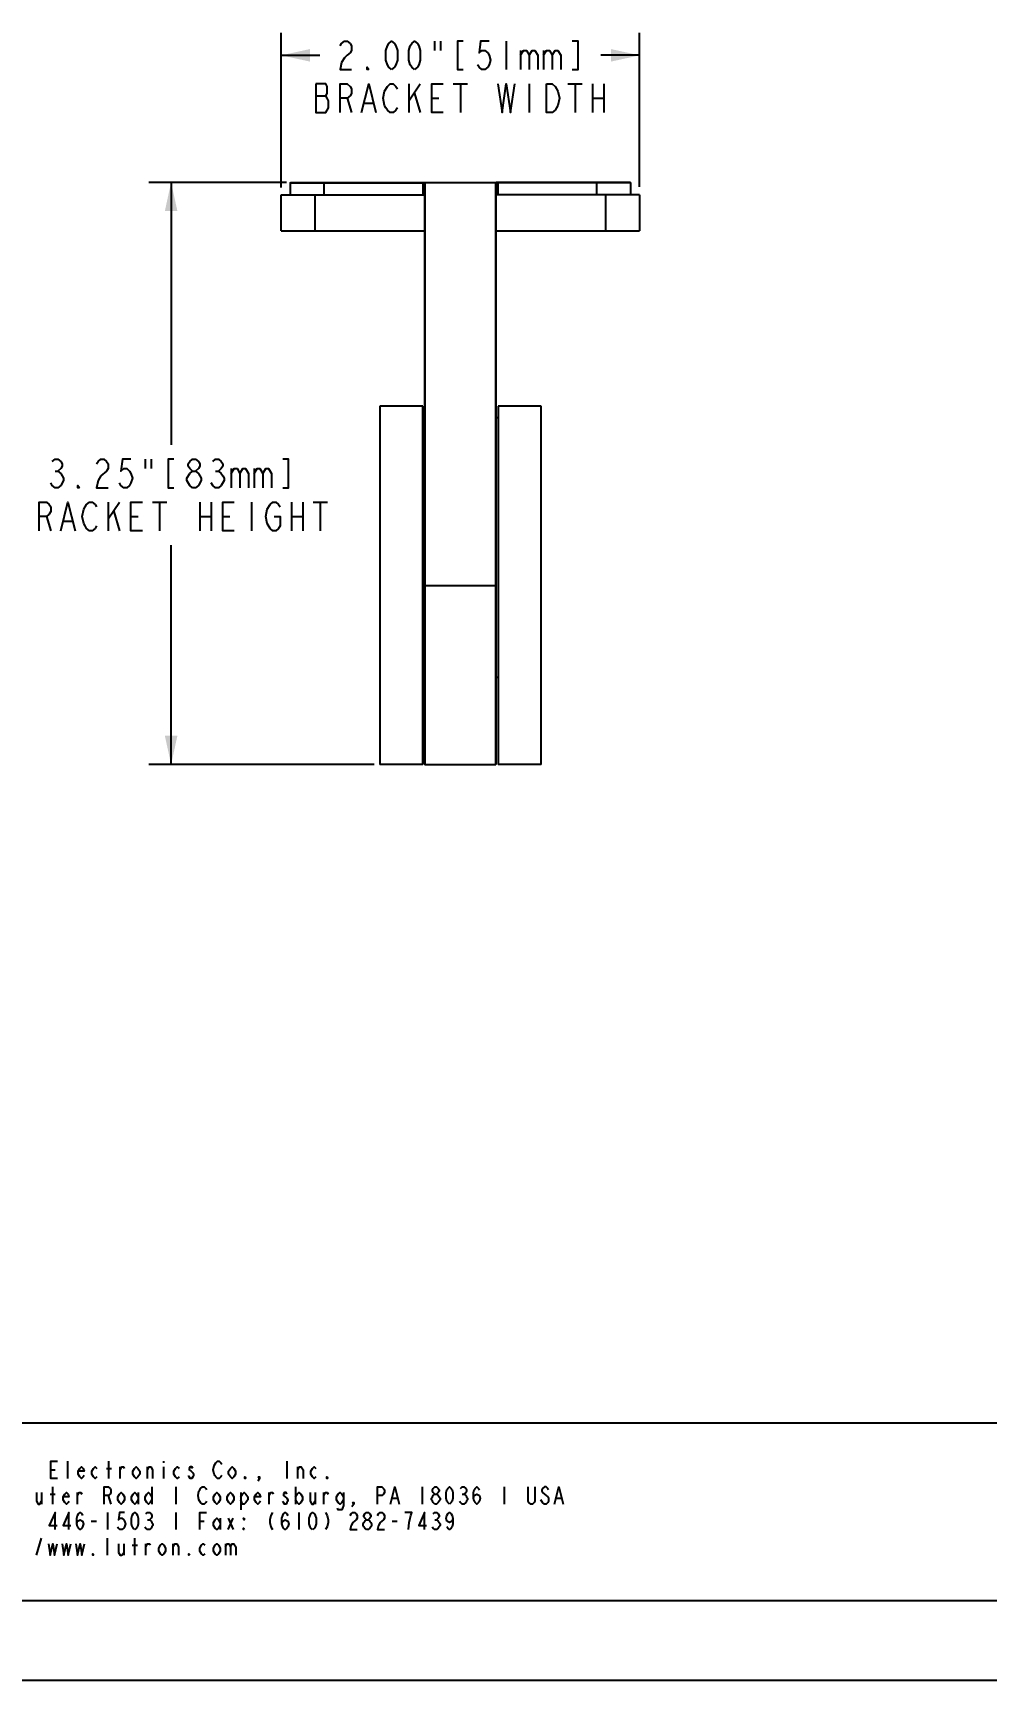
# Model space of a CAD drawing. Header units: inches. Extents: x 0 to 22, y 0 to 17.
# Drawn here: x 5.38 to 10.7, y 0 to 9.2 of the extents above; entities that cross this region are included whole.
import ezdxf

# ---------------------------------------------------------------- set-up
doc = ezdxf.new("R2010")
doc.units = ezdxf.units.IN
doc.header["$LTSCALE"] = 1.21
doc.header["$MEASUREMENT"] = 0
doc.layers.get('0').update_dxf_attribs({"linetype": 'CONTINUOUS'})
doc.styles.get("Standard").update_dxf_attribs({"font": 'txt', "width": 0.8})
doc.dimstyles.new('DIMSTYLE_1', dxfattribs={"dimtxt": 0.16, "dimasz": 0.16, "dimexe": 0.0625, "dimexo": 0.04, "dimgap": 0.04, "dimtad": 0, "dimtih": 1, "dimtoh": 1, "dimzin": 4, "dimdsep": 46, "dimtxsty": 'Standard', "dimblk": '_FILLED', "dimblk1": '_FILLED', "dimblk2": '_FILLED', "dimcen": 0.09, "dimazin": 1, "dimtp": 0.001, "dimtm": 0.001, "dimtfac": 1, "dimtofl": 0, "dimtmove": 0, "dimatfit": 3, "dimldrblk": '_FILLED', "dimfxl": 1, "dimtolj": 1, "dimtzin": 4, "dimarcsym": 0})

# ---------------------------------------------------------------- blocks, each defined once
blk = doc.blocks.new('_FILLED')
at = {"color": 0, "linetype": 'ByBlock'}
blk.add_solid([(0, 0), (-1, 0.21875), (-1, -0.21875)], dxfattribs=at)
blk = doc.blocks.new('*D1')
at = {"color": 1, "transparency": 16777216}
for p, q in [((6.7924, 8.3619), (6.0229, 8.3619)), ((6.1479, 8.3619), (6.1479, 6.8969)), ((6.1479, 5.1119), (6.1479, 6.3369)), ((7.2812, 5.1119), (6.0229, 5.1119))]:
    blk.add_line(p, q, dxfattribs=at)
at = {"color": 1, "transparency": 16777216, "xscale": 0.16, "yscale": 0.16, "zscale": 0.16}
for p, rotation in [((6.1479, 8.3619), 90), ((6.1479, 5.1119), 270)]:
    blk.add_blockref('_FILLED', p, dxfattribs=dict(at, rotation=rotation))
blk = doc.blocks.new('*D2')
at = {"color": 1, "transparency": 16777216}
for p, q in [((6.7627, 8.9911), (6.7627, 9.1961)), ((8.7627, 8.9911), (8.7627, 9.1961)), ((6.7627, 9.0711), (6.9787, 9.0711)), ((8.7627, 9.0711), (8.5467, 9.0711)), ((6.7627, 8.333), (6.7627, 8.9911)), ((8.7627, 8.3374), (8.7627, 8.9911))]:
    blk.add_line(p, q, dxfattribs=at)
at = {"color": 1, "transparency": 16777216, "xscale": 0.16, "yscale": 0.16, "zscale": 0.16, "rotation": 180}
blk.add_blockref('_FILLED', (6.7627, 9.0711), dxfattribs=at)
at = {"color": 1, "transparency": 16777216, "xscale": 0.16, "yscale": 0.16, "zscale": 0.16}
blk.add_blockref('_FILLED', (8.7627, 9.0711), dxfattribs=at)

msp = doc.modelspace()

# ---------------------------------------------------------------- linework, layer by layer
at = {"color": 1}
for p, q in [((7.6187, 9.1511), (7.6187, 9.0978)), ((7.6507, 9.1511), (7.6507, 9.0978)), ((8.0187, 9.1511), (8.0187, 8.9911)), ((8.0987, 9.0978), (8.0987, 8.9911)), ((8.2267, 9.0978), (8.2267, 8.9911)), ((6.9547, 8.8444), (7.0107, 8.8444)), ((7.1307, 8.8311), (7.1547, 8.7511)), ((7.4747, 8.8178), (7.5387, 8.9111)), ((7.4747, 8.9111), (7.4747, 8.7511)), ((7.5067, 8.8578), (7.5387, 8.7511)), ((7.6027, 8.8311), (7.6427, 8.8311)), ((7.7227, 8.9111), (7.8027, 8.9111)), ((7.7627, 8.9111), (7.7627, 8.7511)), ((8.1467, 8.9111), (8.1467, 8.7511)), ((8.3627, 8.9111), (8.4427, 8.9111)), ((8.4027, 8.9111), (8.4027, 8.7511)), ((8.4987, 8.9111), (8.4987, 8.7511)), ((8.4987, 8.8311), (8.5627, 8.8311)), ((8.5627, 8.9111), (8.5627, 8.7511)), ((7.2267, 8.8044), (7.2747, 8.8044)), ((6.0039, 6.8169), (6.0039, 6.7635)), ((6.0359, 6.8169), (6.0359, 6.7635)), ((5.4999, 6.7502), (5.5159, 6.7502)), ((6.3959, 6.7502), (6.4119, 6.7502)), ((6.4839, 6.7635), (6.4839, 6.6569)), ((6.6119, 6.7635), (6.6119, 6.6569)), ((5.7959, 6.5769), (5.7959, 6.4169)), ((5.7959, 6.4835), (5.8599, 6.5769)), ((6.0439, 6.5769), (6.1239, 6.5769)), ((6.0839, 6.5769), (6.0839, 6.4169)), ((6.3079, 6.5769), (6.3079, 6.4169)), ((6.3719, 6.5769), (6.3719, 6.4169)), ((6.5959, 6.5769), (6.5959, 6.4169)), ((6.8199, 6.5769), (6.8199, 6.4169)), ((6.8839, 6.5769), (6.8839, 6.4169)), ((6.9399, 6.5769), (7.0199, 6.5769)), ((6.9799, 6.5769), (6.9799, 6.4169)), ((5.4519, 6.4969), (5.4759, 6.4169)), ((5.5479, 6.4702), (5.5959, 6.4702)), ((5.8279, 6.5235), (5.8599, 6.4169)), ((5.9239, 6.4969), (5.9639, 6.4969)), ((6.3079, 6.4969), (6.3719, 6.4969)), ((6.4359, 6.4969), (6.4759, 6.4969)), ((6.8199, 6.4969), (6.8839, 6.4969))]:
    msp.add_line(p, q, dxfattribs=at)
at = {"color": 7}
for p, q in [((6.7627, 8.0919), (6.7627, 8.2919)), ((6.7627, 8.2919), (7.5627, 8.2919)), ((6.8127, 8.3599), (6.8147, 8.3619)), ((6.8127, 8.3599), (6.8127, 8.2919)), ((6.8127, 8.3599), (7.5621, 8.3599)), ((6.8147, 8.3619), (7.9607, 8.3619)), ((7.5647, 8.3619), (7.5627, 8.3599)), ((7.5627, 8.3599), (7.5627, 5.1139)), ((7.5647, 8.3619), (7.5647, 5.1119)), ((7.9607, 5.1119), (7.9607, 8.3619)), ((7.9627, 8.3599), (7.9607, 8.3619)), ((8.7107, 8.3619), (7.9615, 8.3619)), ((7.9627, 5.1139), (7.9627, 8.3599)), ((8.7627, 8.2919), (7.9627, 8.2919)), ((8.7127, 8.3599), (7.9634, 8.3599)), ((8.7107, 8.3619), (8.7127, 8.3599)), ((8.7127, 8.2919), (8.7127, 8.3599)), ((8.7627, 8.2919), (8.7627, 8.0919)), ((6.7627, 8.0919), (7.5627, 8.0919)), ((7.9627, 8.0919), (8.7627, 8.0919)), ((7.3127, 7.1119), (7.3127, 5.1119)), ((7.5527, 7.1119), (7.3127, 7.1119)), ((7.5527, 5.1119), (7.5527, 7.1119)), ((7.9727, 7.1119), (7.9727, 5.1119)), ((8.2127, 7.1119), (7.9727, 7.1119)), ((8.2127, 5.1119), (8.2127, 7.1119)), ((7.5627, 7.0494), (7.5527, 7.0494)), ((7.9627, 7.0495), (7.9727, 7.0495)), ((7.5627, 5.5969), (7.5527, 5.5969)), ((7.9727, 5.5969), (7.9627, 5.5969)), ((7.5527, 5.1119), (7.3127, 5.1119)), ((7.5627, 5.1139), (7.5647, 5.1119)), ((7.5647, 5.1119), (7.9607, 5.1119)), ((7.9627, 5.1139), (7.9607, 5.1119)), ((8.2127, 5.1119), (7.9727, 5.1119)), ((0.6285, 1.4366), (21.2161, 1.4366)), ((5.5717, 1.126), (5.5717, 1.2215)), ((5.8008, 1.126), (5.8008, 1.2215)), ((6.1062, 1.2215), (6.1062, 1.2135)), ((6.7933, 1.2215), (6.7933, 1.126)), ((5.4763, 1.1737), (5.5002, 1.1737)), ((5.7865, 1.1817), (5.8151, 1.1817)), ((5.8628, 1.126), (5.8628, 1.1896)), ((6.0155, 1.126), (6.0155, 1.1896)), ((6.1062, 1.1896), (6.1062, 1.126)), ((6.8553, 1.126), (6.8553, 1.1896)), ((5.4252, 1.0465), (5.4252, 0.9829)), ((5.4729, 1.0385), (5.5015, 1.0385)), ((5.4872, 0.9829), (5.4872, 1.0783)), ((5.6256, 0.9829), (5.6256, 1.0465)), ((5.7974, 1.0306), (5.8117, 0.9829)), ((5.9644, 1.0465), (5.9644, 0.9829)), ((6.0407, 1.0783), (6.0407, 0.9829)), ((6.1743, 1.0783), (6.1743, 0.9829)), ((6.537, 1.0465), (6.537, 0.9511)), ((6.6944, 0.9829), (6.6944, 1.0465)), ((6.8424, 1.0783), (6.8424, 0.9829)), ((6.9521, 1.0465), (6.9521, 0.9829)), ((6.9998, 0.9829), (6.9998, 1.0465)), ((7.3816, 1.0147), (7.4102, 1.0147)), ((7.5486, 1.0783), (7.5486, 0.9829)), ((7.7728, 1.0385), (7.7824, 1.0385)), ((8.0067, 1.0783), (8.0067, 0.9829)), ((8.2977, 1.0147), (8.3264, 1.0147)), ((5.7926, 0.9351), (5.7926, 0.8397)), ((6.1743, 0.9351), (6.1743, 0.8397)), ((6.8614, 0.9351), (6.8614, 0.8397)), ((8.2214, 0.9908), (8.2118, 1.0067)), ((5.7019, 0.8874), (5.7305, 0.8874)), ((6.0169, 0.8954), (6.0264, 0.8954)), ((6.3079, 0.8874), (6.3318, 0.8874)), ((6.4224, 0.9033), (6.4224, 0.8397)), ((6.4654, 0.9033), (6.494, 0.8397)), ((6.4654, 0.8397), (6.494, 0.9033)), ((7.3816, 0.8874), (7.4102, 0.8874)), ((7.6201, 0.8954), (7.6297, 0.8954)), ((5.3965, 0.6966), (5.4252, 0.792)), ((5.7926, 0.6966), (5.7926, 0.792)), ((5.8832, 0.7602), (5.8832, 0.6966)), ((5.931, 0.7522), (5.9596, 0.7522)), ((5.9453, 0.6966), (5.9453, 0.792)), ((6.0073, 0.6966), (6.0073, 0.7602)), ((6.16, 0.6966), (6.16, 0.7602)), ((6.4511, 0.7602), (6.4511, 0.6966)), ((21.2161, 0.4428), (0.6285, 0.4428)), ((0, 0), (22, 0))]:
    msp.add_line(p, q, dxfattribs=at)
at = {"color": 8}
for p, q in [((6.9507, 8.2919), (6.9507, 8.0919)), ((7.0007, 8.3619), (7.0007, 8.2919)), ((7.5547, 8.2919), (7.5547, 8.3619)), ((7.9707, 8.3619), (7.9707, 8.2919)), ((8.5247, 8.2919), (8.5247, 8.3619)), ((8.5747, 8.0919), (8.5747, 8.2919)), ((7.5627, 6.1119), (7.9627, 6.1119))]:
    msp.add_line(p, q, dxfattribs=at)
at = {"color": 1}
for points in [[(7.0907, 9.1244), (7.0987, 9.1378), (7.1147, 9.1511), (7.1307, 9.1511), (7.1467, 9.1378), (7.1547, 9.1244), (7.1547, 9.0978), (7.1467, 9.0844), (7.1307, 9.0711), (7.1147, 9.0578), (7.0987, 9.0311), (7.0907, 8.9911), (7.1547, 8.9911)], [(7.3787, 8.9911), (7.3627, 9.0044), (7.3547, 9.0178), (7.3467, 9.0444), (7.3467, 9.0978), (7.3547, 9.1244), (7.3627, 9.1378), (7.3787, 9.1511), (7.3947, 9.1378), (7.4027, 9.1244), (7.4107, 9.0978), (7.4107, 9.0444), (7.4027, 9.0178), (7.3947, 9.0044), (7.3787, 8.9911)], [(7.5067, 8.9911), (7.4907, 9.0044), (7.4827, 9.0178), (7.4747, 9.0444), (7.4747, 9.0978), (7.4827, 9.1244), (7.4907, 9.1378), (7.5067, 9.1511), (7.5227, 9.1378), (7.5307, 9.1244), (7.5387, 9.0978), (7.5387, 9.0444), (7.5307, 9.0178), (7.5227, 9.0044), (7.5067, 8.9911)], [(7.7787, 9.1511), (7.7467, 9.1511), (7.7467, 8.9911), (7.7787, 8.9911)], [(7.9227, 9.1511), (7.8747, 9.1511), (7.8667, 9.0844), (7.8827, 9.0978), (7.8987, 9.0978), (7.9147, 9.0844), (7.9227, 9.0711), (7.9307, 9.0444), (7.9227, 9.0178), (7.9147, 9.0044), (7.8987, 8.9911), (7.8827, 8.9911), (7.8667, 9.0044), (7.8587, 9.0178)], [(8.3867, 8.9911), (8.4187, 8.9911), (8.4187, 9.1511), (8.3867, 9.1511)], [(8.0987, 9.0711), (8.1147, 9.0978), (8.1307, 9.0978), (8.1467, 9.0711), (8.1467, 8.9911)], [(8.1467, 9.0711), (8.1627, 9.0978), (8.1787, 9.0978), (8.1947, 9.0711), (8.1947, 8.9911)], [(8.2267, 9.0711), (8.2427, 9.0978), (8.2587, 9.0978), (8.2747, 9.0711), (8.2747, 8.9911)], [(8.2747, 9.0711), (8.2907, 9.0978), (8.3067, 9.0978), (8.3227, 9.0711), (8.3227, 8.9911)], [(7.2507, 8.9911), (7.2427, 8.9911), (7.2427, 9.0044), (7.2507, 8.9911)], [(6.9547, 8.9111), (6.9547, 8.7511), (7.0107, 8.7511), (7.0267, 8.7778)], [(7.0267, 8.7778), (7.0267, 8.8178), (7.0187, 8.8311), (7.0107, 8.8444), (7.0187, 8.8578), (7.0187, 8.8978), (7.0107, 8.9111), (6.9547, 8.9111)], [(7.0907, 8.7511), (7.0907, 8.9111), (7.1307, 8.9111), (7.1467, 8.8978), (7.1547, 8.8844), (7.1547, 8.8578), (7.1467, 8.8444), (7.1307, 8.8311), (7.0907, 8.8311)], [(7.2107, 8.7511), (7.2507, 8.9111), (7.2907, 8.7511)], [(7.4107, 8.7778), (7.4027, 8.7644), (7.3867, 8.7511), (7.3707, 8.7511), (7.3547, 8.7644), (7.3467, 8.7778), (7.3387, 8.7911), (7.3307, 8.8311), (7.3387, 8.8711)], [(7.3387, 8.8711), (7.3547, 8.8978), (7.3707, 8.9111), (7.3867, 8.9111), (7.4027, 8.8978), (7.4107, 8.8844)], [(7.6667, 8.7511), (7.6027, 8.7511), (7.6027, 8.9111), (7.6667, 8.9111)], [(7.9707, 8.9111), (7.9947, 8.7511), (8.0187, 8.9111), (8.0427, 8.7511), (8.0667, 8.9111)], [(8.2907, 8.7644), (8.2747, 8.7511), (8.2427, 8.7511), (8.2427, 8.9111)], [(8.2427, 8.9111), (8.2747, 8.9111), (8.2907, 8.8978)], [(8.2907, 8.8978), (8.3067, 8.8711), (8.3147, 8.8311), (8.3067, 8.7911), (8.2907, 8.7644)], [(5.4839, 6.8035), (5.4999, 6.8169), (5.5159, 6.8169), (5.5319, 6.8035), (5.5399, 6.7902), (5.5399, 6.7769), (5.5319, 6.7635), (5.5159, 6.7502), (5.5319, 6.7369)], [(5.7319, 6.7902), (5.7399, 6.8035), (5.7559, 6.8169), (5.7719, 6.8169), (5.7879, 6.8035), (5.7959, 6.7902), (5.7959, 6.7635), (5.7879, 6.7502), (5.7559, 6.7235)], [(5.9239, 6.8169), (5.8759, 6.8169), (5.8679, 6.7502), (5.8839, 6.7635), (5.8999, 6.7635), (5.9159, 6.7502), (5.9239, 6.7369), (5.9319, 6.7102), (5.9239, 6.6835), (5.9159, 6.6702), (5.8999, 6.6569), (5.8839, 6.6569), (5.8679, 6.6702), (5.8599, 6.6835)], [(6.1639, 6.8169), (6.1319, 6.8169), (6.1319, 6.6569), (6.1639, 6.6569)], [(6.2679, 6.7502), (6.2519, 6.7635), (6.2439, 6.7769), (6.2439, 6.7902), (6.2519, 6.8035), (6.2679, 6.8169), (6.2839, 6.8169), (6.2999, 6.8035), (6.3079, 6.7902), (6.3079, 6.7769), (6.2999, 6.7635), (6.2839, 6.7502)], [(6.3799, 6.8035), (6.3959, 6.8169), (6.4119, 6.8169), (6.4279, 6.8035), (6.4359, 6.7902), (6.4359, 6.7769), (6.4279, 6.7635), (6.4119, 6.7502), (6.4279, 6.7369), (6.4359, 6.7235), (6.4439, 6.7102), (6.4439, 6.6969), (6.4279, 6.6702)], [(6.7719, 6.6569), (6.8039, 6.6569), (6.8039, 6.8169), (6.7719, 6.8169)], [(5.5319, 6.7369), (5.5479, 6.7102), (5.5479, 6.6969)], [(5.7559, 6.7235), (5.7399, 6.6969), (5.7319, 6.6569), (5.7959, 6.6569)], [(6.2359, 6.6969), (6.2359, 6.7102), (6.2519, 6.7369)], [(6.2519, 6.7369), (6.2679, 6.7502), (6.2839, 6.7502), (6.2999, 6.7369), (6.3079, 6.7235), (6.3159, 6.7102), (6.3159, 6.6969), (6.2999, 6.6702)], [(6.4839, 6.7369), (6.4999, 6.7635), (6.5159, 6.7635), (6.5319, 6.7369), (6.5319, 6.6569)], [(6.5319, 6.7369), (6.5479, 6.7635), (6.5639, 6.7635), (6.5799, 6.7369), (6.5799, 6.6569)], [(6.6119, 6.7369), (6.6279, 6.7635), (6.6439, 6.7635), (6.6599, 6.7369), (6.6599, 6.6569)], [(6.6599, 6.7369), (6.6759, 6.7635), (6.6919, 6.7635), (6.7079, 6.7369), (6.7079, 6.6569)], [(5.5479, 6.6969), (5.5319, 6.6702), (5.5159, 6.6569), (5.4999, 6.6569), (5.4839, 6.6702), (5.4759, 6.6835)], [(5.6359, 6.6569), (5.6279, 6.6569), (5.6279, 6.6702), (5.6359, 6.6569)], [(6.2679, 6.6569), (6.2519, 6.6702), (6.2359, 6.6969)], [(6.2999, 6.6702), (6.2839, 6.6569), (6.2679, 6.6569)], [(6.4279, 6.6702), (6.4119, 6.6569), (6.3959, 6.6569), (6.3799, 6.6702), (6.3719, 6.6835)], [(5.4119, 6.4169), (5.4119, 6.5769), (5.4519, 6.5769), (5.4679, 6.5635), (5.4759, 6.5502), (5.4759, 6.5235), (5.4679, 6.5102), (5.4519, 6.4969), (5.4119, 6.4969)], [(5.5319, 6.4169), (5.5719, 6.5769), (5.6119, 6.4169)], [(5.7319, 6.4435), (5.7239, 6.4302), (5.7079, 6.4169), (5.6919, 6.4169), (5.6759, 6.4302), (5.6679, 6.4435), (5.6599, 6.4569), (5.6519, 6.4969), (5.6599, 6.5369)], [(5.6599, 6.5369), (5.6759, 6.5635), (5.6919, 6.5769), (5.7079, 6.5769), (5.7239, 6.5635), (5.7319, 6.5502)], [(5.9879, 6.4169), (5.9239, 6.4169), (5.9239, 6.5769), (5.9879, 6.5769)], [(6.4999, 6.4169), (6.4359, 6.4169), (6.4359, 6.5769), (6.4999, 6.5769)], [(6.6999, 6.4302), (6.6839, 6.4569), (6.6759, 6.4969), (6.6839, 6.5369), (6.6999, 6.5635)], [(6.6999, 6.5635), (6.7159, 6.5769), (6.7319, 6.5769), (6.7479, 6.5635), (6.7559, 6.5502)], [(6.7239, 6.4969), (6.7559, 6.4969), (6.7559, 6.4435), (6.7479, 6.4302), (6.7319, 6.4169), (6.7159, 6.4169), (6.6999, 6.4302)]]:
    msp.add_lwpolyline(points, dxfattribs=at)
at = {"color": 7}
for points in [[(5.5145, 1.126), (5.4763, 1.126), (5.4763, 1.2215), (5.5145, 1.2215)], [(6.4307, 1.1419), (6.4259, 1.134), (6.4163, 1.126), (6.4068, 1.126), (6.3973, 1.134), (6.3925, 1.1419), (6.3877, 1.1499), (6.3829, 1.1737), (6.3877, 1.1976)], [(6.3877, 1.1976), (6.3973, 1.2135), (6.4068, 1.2215), (6.4163, 1.2215), (6.4259, 1.2135), (6.4307, 1.2055)], [(5.6624, 1.1419), (5.6576, 1.134), (5.6481, 1.126), (5.6386, 1.134), (5.629, 1.1499), (5.629, 1.1658), (5.6386, 1.1817), (5.6481, 1.1896), (5.6576, 1.1817), (5.6624, 1.1658), (5.629, 1.1658)], [(5.734, 1.134), (5.7244, 1.126), (5.7149, 1.134), (5.7054, 1.1499), (5.7054, 1.1658), (5.7149, 1.1817), (5.7244, 1.1896), (5.734, 1.1817)], [(5.8628, 1.1737), (5.8724, 1.1896), (5.8819, 1.1896), (5.8867, 1.1817)], [(5.9726, 1.1499), (5.963, 1.134), (5.9535, 1.126), (5.9439, 1.134), (5.9344, 1.1499), (5.9344, 1.1658), (5.9439, 1.1817), (5.9535, 1.1896), (5.963, 1.1817), (5.9726, 1.1658), (5.9726, 1.1499)], [(6.0155, 1.1737), (6.0251, 1.1896), (6.0346, 1.1896), (6.0441, 1.1737), (6.0441, 1.126)], [(6.1921, 1.134), (6.1825, 1.126), (6.173, 1.134), (6.1634, 1.1499), (6.1634, 1.1658), (6.173, 1.1817), (6.1825, 1.1896), (6.1921, 1.1817)], [(6.2684, 1.1817), (6.2636, 1.1896), (6.2541, 1.1896), (6.2493, 1.1817), (6.2493, 1.1737), (6.2589, 1.1658), (6.2684, 1.1578), (6.2732, 1.1499), (6.2732, 1.1419), (6.2684, 1.134), (6.2636, 1.126), (6.2541, 1.126), (6.2493, 1.134), (6.2446, 1.1419)], [(6.507, 1.1499), (6.4975, 1.134), (6.4879, 1.126), (6.4784, 1.134), (6.4688, 1.1499), (6.4688, 1.1658), (6.4784, 1.1817), (6.4879, 1.1896), (6.4975, 1.1817), (6.507, 1.1658), (6.507, 1.1499)], [(6.5643, 1.126), (6.5595, 1.126), (6.5595, 1.134), (6.5643, 1.126)], [(6.6406, 1.126), (6.6358, 1.134), (6.6406, 1.134), (6.6406, 1.126), (6.6311, 1.1101)], [(6.8553, 1.1737), (6.8649, 1.1896), (6.8744, 1.1896), (6.884, 1.1737), (6.884, 1.126)], [(6.9555, 1.134), (6.946, 1.126), (6.9365, 1.134), (6.9269, 1.1499), (6.9269, 1.1658), (6.9365, 1.1817), (6.946, 1.1896), (6.9555, 1.1817)], [(7.0223, 1.126), (7.0176, 1.126), (7.0176, 1.134), (7.0223, 1.126)], [(5.3965, 1.0465), (5.3965, 0.9988), (5.4061, 0.9829), (5.4156, 0.9829), (5.4252, 0.9988)], [(5.5779, 0.9988), (5.5731, 0.9908), (5.5635, 0.9829), (5.554, 0.9908), (5.5445, 1.0067), (5.5445, 1.0226), (5.554, 1.0385), (5.5635, 1.0465), (5.5731, 1.0385), (5.5779, 1.0226), (5.5445, 1.0226)], [(5.6256, 1.0306), (5.6351, 1.0465), (5.6447, 1.0465), (5.6494, 1.0385)], [(5.7735, 0.9829), (5.7735, 1.0783), (5.7974, 1.0783), (5.8069, 1.0703), (5.8117, 1.0624), (5.8117, 1.0465), (5.8069, 1.0385), (5.7974, 1.0306), (5.7735, 1.0306)], [(5.888, 1.0067), (5.8785, 0.9908), (5.8689, 0.9829), (5.8594, 0.9908), (5.8498, 1.0067), (5.8498, 1.0226), (5.8594, 1.0385), (5.8689, 1.0465), (5.8785, 1.0385), (5.888, 1.0226), (5.888, 1.0067)], [(5.9644, 1.0067), (5.9548, 0.9908), (5.9453, 0.9829), (5.9357, 0.9908), (5.9262, 1.0067), (5.9262, 1.0226), (5.9357, 1.0385), (5.9453, 1.0465), (5.9548, 1.0385), (5.9644, 1.0226)], [(6.0407, 1.0067), (6.0312, 0.9908), (6.0216, 0.9829), (6.0121, 0.9908), (6.0025, 1.0067), (6.0025, 1.0226), (6.0121, 1.0385), (6.0216, 1.0465), (6.0312, 1.0385), (6.0407, 1.0226)], [(6.3127, 0.9908), (6.3032, 1.0067), (6.2984, 1.0306), (6.3032, 1.0544), (6.3079, 1.0624), (6.3127, 1.0703), (6.3222, 1.0783), (6.3318, 1.0783), (6.3413, 1.0703), (6.3461, 1.0624)], [(6.4224, 1.0067), (6.4129, 0.9908), (6.4034, 0.9829), (6.3938, 0.9908), (6.3843, 1.0067), (6.3843, 1.0226), (6.3938, 1.0385), (6.4034, 1.0465), (6.4129, 1.0385), (6.4224, 1.0226), (6.4224, 1.0067)], [(6.4988, 1.0067), (6.4893, 0.9908), (6.4797, 0.9829), (6.4702, 0.9908), (6.4606, 1.0067), (6.4606, 1.0226), (6.4702, 1.0385), (6.4797, 1.0465), (6.4893, 1.0385), (6.4988, 1.0226), (6.4988, 1.0067)], [(6.537, 1.0226), (6.5465, 1.0385), (6.5561, 1.0465), (6.5656, 1.0385), (6.5751, 1.0226), (6.5751, 1.0067), (6.5656, 0.9908), (6.5561, 0.9829), (6.5465, 0.9829), (6.537, 1.0067)], [(6.6467, 0.9988), (6.6419, 0.9908), (6.6324, 0.9829), (6.6229, 0.9908), (6.6133, 1.0067), (6.6133, 1.0226), (6.6229, 1.0385), (6.6324, 1.0465), (6.6419, 1.0385), (6.6467, 1.0226), (6.6133, 1.0226)], [(6.6944, 1.0306), (6.704, 1.0465), (6.7135, 1.0465), (6.7183, 1.0385)], [(6.7946, 1.0385), (6.7899, 1.0465), (6.7803, 1.0465), (6.7756, 1.0385), (6.7756, 1.0306), (6.7851, 1.0226), (6.7946, 1.0147), (6.7994, 1.0067), (6.7994, 0.9988), (6.7946, 0.9908), (6.7899, 0.9829), (6.7803, 0.9829), (6.7756, 0.9908), (6.7708, 0.9988)], [(6.8424, 1.0226), (6.8519, 1.0385), (6.8614, 1.0465), (6.871, 1.0385), (6.8805, 1.0226), (6.8805, 1.0067), (6.871, 0.9908), (6.8614, 0.9829), (6.8519, 0.9908), (6.8424, 1.0067)], [(6.9235, 1.0465), (6.9235, 0.9988), (6.933, 0.9829), (6.9426, 0.9829), (6.9521, 0.9988)], [(6.9998, 1.0306), (7.0094, 1.0465), (7.0189, 1.0465), (7.0237, 1.0385)], [(7.1096, 1.0067), (7.1, 0.9908), (7.0905, 0.9829), (7.0809, 0.9908), (7.0714, 1.0067), (7.0714, 1.0226), (7.0809, 1.0385), (7.0905, 1.0465), (7.1, 1.0385), (7.1096, 1.0226)], [(7.1096, 1.0465), (7.1096, 0.9749), (7.1048, 0.959), (7.1, 0.9511), (7.0809, 0.9511), (7.0762, 0.959)], [(7.3004, 0.9829), (7.3004, 1.0783), (7.3243, 1.0783), (7.3338, 1.0703), (7.3386, 1.0624), (7.3386, 1.0465), (7.3338, 1.0385), (7.3243, 1.0306), (7.3004, 1.0306)], [(7.372, 0.9829), (7.3959, 1.0783), (7.4197, 0.9829)], [(7.6201, 0.9829), (7.6106, 0.9908), (7.6058, 0.9988), (7.6011, 1.0067), (7.6011, 1.0147), (7.6058, 1.0226), (7.6106, 1.0306), (7.6201, 1.0385), (7.6297, 1.0385), (7.6392, 1.0306), (7.644, 1.0226), (7.6488, 1.0147), (7.6488, 1.0067), (7.644, 0.9988), (7.6392, 0.9908), (7.6297, 0.9829), (7.6201, 0.9829)], [(7.6201, 1.0385), (7.6106, 1.0465), (7.6058, 1.0544), (7.6058, 1.0624), (7.6106, 1.0703), (7.6201, 1.0783), (7.6297, 1.0783), (7.6392, 1.0703), (7.644, 1.0624), (7.644, 1.0544), (7.6392, 1.0465), (7.6297, 1.0385)], [(7.7013, 0.9829), (7.6917, 0.9908), (7.687, 0.9988), (7.6822, 1.0147), (7.6822, 1.0465), (7.687, 1.0624), (7.6917, 1.0703), (7.7013, 1.0783), (7.7108, 1.0703), (7.7156, 1.0624), (7.7204, 1.0465), (7.7204, 1.0147), (7.7156, 0.9988), (7.7108, 0.9908), (7.7013, 0.9829)], [(7.7633, 1.0703), (7.7728, 1.0783), (7.7824, 1.0783), (7.7919, 1.0703), (7.7967, 1.0624), (7.7967, 1.0544), (7.7919, 1.0465), (7.7824, 1.0385), (7.7919, 1.0306), (7.7967, 1.0226), (7.8015, 1.0147), (7.8015, 1.0067), (7.7967, 0.9988), (7.7919, 0.9908), (7.7824, 0.9829), (7.7728, 0.9829), (7.7633, 0.9908), (7.7585, 0.9988)], [(7.8349, 1.0147), (7.8396, 1.0306), (7.854, 1.0385), (7.8683, 1.0306), (7.873, 1.0147), (7.8683, 0.9988), (7.8635, 0.9908), (7.854, 0.9829), (7.8444, 0.9908), (7.8396, 0.9988), (7.8349, 1.0147), (7.8349, 1.0465), (7.8396, 1.0624), (7.8444, 1.0703), (7.854, 1.0783), (7.8635, 1.0703), (7.8683, 1.0624)], [(8.1784, 1.0783), (8.1784, 0.9988), (8.1737, 0.9908), (8.1641, 0.9829), (8.1546, 0.9829), (8.145, 0.9908), (8.1403, 0.9988), (8.1403, 1.0783)], [(8.2548, 1.0624), (8.25, 1.0703), (8.2405, 1.0783), (8.2309, 1.0783), (8.2214, 1.0703), (8.2166, 1.0624), (8.2166, 1.0544), (8.2214, 1.0465), (8.2309, 1.0385), (8.2405, 1.0306), (8.25, 1.0226), (8.2548, 1.0147), (8.2548, 0.9988), (8.25, 0.9908), (8.2405, 0.9829), (8.2309, 0.9829), (8.2214, 0.9908)], [(8.2882, 0.9829), (8.312, 1.0783), (8.3359, 0.9829)], [(5.5015, 0.8397), (5.5015, 0.9351), (5.4681, 0.8636), (5.511, 0.8636)], [(5.5779, 0.8397), (5.5779, 0.9351), (5.5445, 0.8636), (5.5874, 0.8636)], [(5.6208, 0.8715), (5.6256, 0.8874), (5.6399, 0.8954), (5.6542, 0.8874), (5.659, 0.8715), (5.6542, 0.8556), (5.6494, 0.8477), (5.6399, 0.8397), (5.6303, 0.8477), (5.6256, 0.8556), (5.6208, 0.8715), (5.6208, 0.9033), (5.6256, 0.9192), (5.6303, 0.9272), (5.6399, 0.9351), (5.6494, 0.9272), (5.6542, 0.9192)], [(5.888, 0.9351), (5.8594, 0.9351), (5.8546, 0.8954), (5.8642, 0.9033), (5.8737, 0.9033), (5.8832, 0.8954), (5.888, 0.8874), (5.8928, 0.8715), (5.888, 0.8556), (5.8832, 0.8477), (5.8737, 0.8397), (5.8642, 0.8397), (5.8546, 0.8477), (5.8498, 0.8556)], [(5.9453, 0.8397), (5.9357, 0.8477), (5.931, 0.8556), (5.9262, 0.8715), (5.9262, 0.9033), (5.931, 0.9192), (5.9357, 0.9272), (5.9453, 0.9351), (5.9548, 0.9272), (5.9596, 0.9192), (5.9644, 0.9033), (5.9644, 0.8715), (5.9596, 0.8556), (5.9548, 0.8477), (5.9453, 0.8397)], [(6.0073, 0.9272), (6.0169, 0.9351), (6.0264, 0.9351), (6.0359, 0.9272), (6.0407, 0.9192), (6.0407, 0.9113), (6.0359, 0.9033), (6.0264, 0.8954), (6.0359, 0.8874), (6.0407, 0.8795), (6.0455, 0.8715), (6.0455, 0.8636), (6.0407, 0.8556), (6.0359, 0.8477), (6.0264, 0.8397), (6.0169, 0.8397), (6.0073, 0.8477), (6.0025, 0.8556)], [(6.3079, 0.8397), (6.3079, 0.9351), (6.3461, 0.9351)], [(6.3461, 0.9988), (6.3413, 0.9908), (6.3318, 0.9829), (6.3222, 0.9829), (6.3127, 0.9908)], [(6.7135, 0.9351), (6.704, 0.9192), (6.6992, 0.8954), (6.6992, 0.8795), (6.704, 0.8556), (6.7135, 0.8397)], [(6.766, 0.8715), (6.7708, 0.8874), (6.7851, 0.8954), (6.7994, 0.8874), (6.8042, 0.8715), (6.7994, 0.8556), (6.7946, 0.8477), (6.7851, 0.8397), (6.7756, 0.8477), (6.7708, 0.8556), (6.766, 0.8715), (6.766, 0.9033), (6.7708, 0.9192), (6.7756, 0.9272), (6.7851, 0.9351), (6.7946, 0.9272), (6.7994, 0.9192)], [(6.9378, 0.8397), (6.9282, 0.8477), (6.9235, 0.8556), (6.9187, 0.8715), (6.9187, 0.9033), (6.9235, 0.9192), (6.9282, 0.9272), (6.9378, 0.9351), (6.9473, 0.9272), (6.9521, 0.9192), (6.9569, 0.9033), (6.9569, 0.8715), (6.9521, 0.8556), (6.9473, 0.8477), (6.9378, 0.8397)], [(7.0094, 0.9351), (7.0189, 0.9192), (7.0237, 0.8954), (7.0237, 0.8795), (7.0189, 0.8556), (7.0094, 0.8397)], [(7.1477, 0.9192), (7.1525, 0.9272), (7.1621, 0.9351), (7.1716, 0.9351), (7.1811, 0.9272), (7.1859, 0.9192), (7.1859, 0.9033), (7.1811, 0.8954), (7.1716, 0.8874), (7.1621, 0.8795), (7.1525, 0.8636), (7.1477, 0.8397), (7.1859, 0.8397)], [(7.1668, 0.9829), (7.1621, 0.9908), (7.1668, 0.9908), (7.1668, 0.9829), (7.1573, 0.967)], [(7.2384, 0.8954), (7.2289, 0.9033), (7.2241, 0.9113), (7.2241, 0.9192), (7.2289, 0.9272), (7.2384, 0.9351), (7.248, 0.9351), (7.2575, 0.9272), (7.2623, 0.9192), (7.2623, 0.9113), (7.2575, 0.9033), (7.248, 0.8954)], [(7.3004, 0.9192), (7.3052, 0.9272), (7.3148, 0.9351), (7.3243, 0.9351), (7.3338, 0.9272), (7.3386, 0.9192), (7.3386, 0.9033), (7.3338, 0.8954), (7.3243, 0.8874), (7.3148, 0.8795), (7.3052, 0.8636), (7.3004, 0.8397), (7.3386, 0.8397)], [(7.4722, 0.8397), (7.477, 0.8795), (7.4818, 0.9033), (7.4865, 0.9192), (7.4913, 0.9351), (7.4531, 0.9351)], [(7.5629, 0.8397), (7.5629, 0.9351), (7.5295, 0.8636), (7.5724, 0.8636)], [(7.6106, 0.9272), (7.6201, 0.9351), (7.6297, 0.9351), (7.6392, 0.9272), (7.644, 0.9192), (7.644, 0.9113), (7.6392, 0.9033), (7.6297, 0.8954), (7.6392, 0.8874), (7.644, 0.8795), (7.6488, 0.8715), (7.6488, 0.8636), (7.644, 0.8556), (7.6392, 0.8477), (7.6297, 0.8397), (7.6201, 0.8397), (7.6106, 0.8477), (7.6058, 0.8556)], [(7.7204, 0.9033), (7.7156, 0.8874), (7.7013, 0.8795), (7.687, 0.8874), (7.6822, 0.9033), (7.687, 0.9192), (7.6917, 0.9272), (7.7013, 0.9351), (7.7108, 0.9272), (7.7156, 0.9192), (7.7204, 0.9033), (7.7204, 0.8715), (7.7156, 0.8556), (7.7108, 0.8477), (7.7013, 0.8397), (7.6917, 0.8477), (7.687, 0.8556)], [(6.4224, 0.8636), (6.4129, 0.8477), (6.4034, 0.8397), (6.3938, 0.8477), (6.3843, 0.8636), (6.3843, 0.8795), (6.3938, 0.8954), (6.4034, 0.9033), (6.4129, 0.8954), (6.4224, 0.8795)], [(6.5561, 0.9033), (6.5561, 0.8954), (6.5513, 0.9033), (6.5561, 0.9033)], [(6.5561, 0.8397), (6.5513, 0.8397), (6.5513, 0.8477), (6.5561, 0.8397)], [(7.2384, 0.8397), (7.2289, 0.8477), (7.2241, 0.8556), (7.2193, 0.8636), (7.2193, 0.8715), (7.2241, 0.8795), (7.2289, 0.8874), (7.2384, 0.8954), (7.248, 0.8954), (7.2575, 0.8874), (7.2623, 0.8795), (7.267, 0.8715), (7.267, 0.8636), (7.2623, 0.8556), (7.2575, 0.8477), (7.248, 0.8397), (7.2384, 0.8397)], [(5.4633, 0.7602), (5.4729, 0.6966), (5.4872, 0.7602), (5.4967, 0.6966), (5.511, 0.7602)], [(5.5397, 0.7602), (5.5492, 0.6966), (5.5635, 0.7602), (5.5731, 0.6966), (5.5874, 0.7602)], [(5.616, 0.7602), (5.6256, 0.6966), (5.6399, 0.7602), (5.6494, 0.6966), (5.6637, 0.7602)], [(5.8546, 0.7602), (5.8546, 0.7125), (5.8642, 0.6966), (5.8737, 0.6966), (5.8832, 0.7125)], [(6.0073, 0.7443), (6.0169, 0.7602), (6.0264, 0.7602), (6.0312, 0.7522)], [(6.1171, 0.7204), (6.1075, 0.7045), (6.098, 0.6966), (6.0884, 0.7045), (6.0789, 0.7204), (6.0789, 0.7363), (6.0884, 0.7522), (6.098, 0.7602), (6.1075, 0.7522), (6.1171, 0.7363), (6.1171, 0.7204)], [(6.16, 0.7443), (6.1695, 0.7602), (6.1791, 0.7602), (6.1886, 0.7443), (6.1886, 0.6966)], [(6.3366, 0.7045), (6.327, 0.6966), (6.3175, 0.7045), (6.3079, 0.7204), (6.3079, 0.7363), (6.3175, 0.7522), (6.327, 0.7602), (6.3366, 0.7522)], [(6.4224, 0.7204), (6.4129, 0.7045), (6.4034, 0.6966), (6.3938, 0.7045), (6.3843, 0.7204), (6.3843, 0.7363), (6.3938, 0.7522), (6.4034, 0.7602), (6.4129, 0.7522), (6.4224, 0.7363), (6.4224, 0.7204)], [(6.4511, 0.7443), (6.4606, 0.7602), (6.4702, 0.7602), (6.4797, 0.7443), (6.4797, 0.6966)], [(6.4797, 0.7443), (6.4893, 0.7602), (6.4988, 0.7602), (6.5083, 0.7443), (6.5083, 0.6966)], [(5.7162, 0.6966), (5.7115, 0.6966), (5.7115, 0.7045), (5.7162, 0.6966)], [(6.2507, 0.6966), (6.2459, 0.6966), (6.2459, 0.7045), (6.2507, 0.6966)]]:
    msp.add_lwpolyline(points, dxfattribs=at)

# ---------------------------------------------------------------- dimensions: what is measured, and where the dimension line sits
at = {"color": 1}
dim = msp.add_linear_dim(base=(8.7627, 9.0711), p1=(6.7627, 8.293), p2=(8.7627, 8.2974), text='2.00"[51mm]\\PBRACKET WIDTH', dimstyle='DIMSTYLE_1', dxfattribs=at)
dim.commit()
dim.dimension.update_dxf_attribs({"geometry": '*D2', "text_midpoint": (7.0587, 8.9911), "dimtype": 160})
dim = msp.add_linear_dim(base=(6.1479, 5.1119), p1=(6.8324, 8.3619), p2=(7.3212, 5.1119), angle=270, text='3.25"[83mm]\\PBRACKET HEIGHT', dimstyle='DIMSTYLE_1', dxfattribs=at)
dim.commit()
dim.dimension.update_dxf_attribs({"geometry": '*D1', "text_midpoint": (5.4439, 6.6569), "dimtype": 160})

doc.saveas('drawing.dxf')
